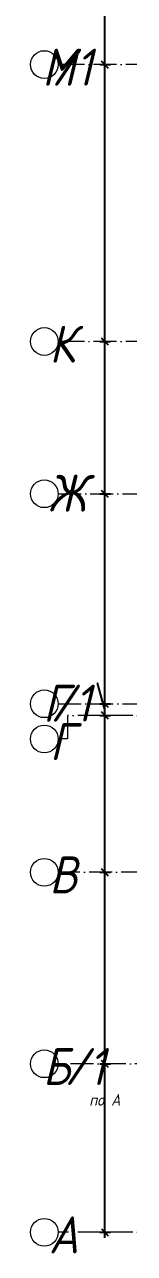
# Model space of a CAD drawing. Header units: millimetres. Extents: x -401725 to 250493, y 305116 to 802890.
# Drawn here: x -356020 to -353889, y 456739 to 483363 of the extents above; entities that cross this region are included whole.
import ezdxf

# ---------------------------------------------------------------- set-up
doc = ezdxf.new("R2010")
doc.units = ezdxf.units.MM
doc.linetypes.add('50_200_ШТРИХ_1Т_ш5_п1_п1_', pattern=[700, 500, -100, 0, -100])
for name, color, linetype, lineweight in [('A-____-____-DIMS', 7, 'Continuous', 9), ('A-____-NOTE-TEXT', 7, 'Continuous', 9), ('S-GRID-____-IDEN', 7, 'Continuous', 9), ('S-GRID-____-OTLN', 7, 'Continuous', 9), ('S-GRID-____-OTLN-1', 7, '50_200_ШТРИХ_1Т_ш5_п1_п1_', 9)]:
    doc.layers.add(name, color=color, linetype=linetype, lineweight=lineweight)
doc.styles.add('ISOCPEUR_I', font='isocpeui.ttf', dxfattribs={"width": 0.9, "height": 2.5})
doc.dimstyles.new('ISO-2_5_0_9К_БОЛЬШОЙ_ОСИ', dxfattribs={"dimscale": 304.8, "dimtxt": 248.995294, "dimasz": 0.492126, "dimexe": 0.393701, "dimexo": 0, "dimgap": 0, "dimtad": 1, "dimdec": 0, "dimzin": 0, "dimdsep": 46, "dimtxsty": 'ISOCPEUR_I', "dimblk1": 'OBLIQUE', "dimblk2": 'OBLIQUE', "dimsah": 1, "dimcen": 0.09, "dimdle": 0.393701, "dimazin": 0, "dimtfac": 1, "dimtdec": 4, "dimtix": 1, "dimtmove": 0, "dimatfit": 3, "dimfxl": 1, "dimtvp": 1, "dimtolj": 1, "dimtzin": 0, "dimarcsym": 2})
doc.dimstyles.new('ISO-2_5_0_9К_БОЛЬШОЙ_ОСИ_1', dxfattribs={"dimscale": 304.8, "dimtxt": 248.995294, "dimasz": 0.492126, "dimexe": 0.393701, "dimexo": 0, "dimgap": 0, "dimtad": 1, "dimdec": 0, "dimzin": 0, "dimdsep": 46, "dimtxsty": 'ISOCPEUR_I', "dimblk1": 'OBLIQUE', "dimblk2": 'OBLIQUE', "dimsah": 1, "dimcen": 0.09, "dimdle": 0.393701, "dimazin": 0, "dimtfac": 1, "dimtdec": 4, "dimtix": 1, "dimtmove": 1, "dimatfit": 3, "dimfxl": 1, "dimtvp": 1, "dimtolj": 1, "dimtzin": 0, "dimarcsym": 2})

# ---------------------------------------------------------------- blocks, each defined once
blk = doc.blocks.new('Ось сетки - Круг_Ø6_00__ISO-2_5_0_9K_-25732049-АР1_Кладочный план подвала в осях 1-64_А-ГГ')
at = {"layer": 'S-GRID-____-IDEN'}
blk.add_circle((0, 0), 3, dxfattribs=at)
blk = doc.blocks.new('_Oblique')
at = {"color": 0, "linetype": 'ByBlock', "lineweight": -2}
blk.add_line((-0.5, -0.5), (0.5, 0.5), dxfattribs=at)
blk = doc.blocks.new('*D8305')
at = {"layer": 'A-____-____-DIMS', "color": 0, "lineweight": -2, "transparency": 16777216}
for p, q in [((-354403, 457077), (-354403, 460967)), ((-354509, 460847), (-354283, 460847)), ((-354509, 457197), (-354283, 457197))]:
    blk.add_line(p, q, dxfattribs=at)
at = {"layer": 'Defpoints', "color": 0, "transparency": 16777216}
for p in [(-354509, 460847), (-354403, 460847), (-354509, 457197)]:
    blk.add_point(p, dxfattribs=at)
at = {"layer": 'A-____-____-DIMS', "color": 0, "lineweight": -2, "transparency": 16777216, "xscale": 150, "yscale": 150, "zscale": 150}
for p, rotation in [((-354403, 460847), 90), ((-354403, 457197), 270)]:
    blk.add_blockref('_Oblique', p, dxfattribs=dict(at, rotation=rotation))
at = {"layer": 'A-____-____-DIMS', "color": 0, "transparency": 16777216, "insert": (-354404, 459022), "char_height": 2.5, "width": 758.48, "attachment_point": 5, "rotation": 90, "style": 'ISOCPEUR_I'}
blk.add_mtext('\\A1;3650', dxfattribs=at)
blk = doc.blocks.new('*D8306')
at = {"layer": 'A-____-____-DIMS', "color": 0, "lineweight": -2, "transparency": 16777216}
for p, q in [((-354509, 464997), (-354283, 464997)), ((-354403, 460727), (-354403, 465117)), ((-354509, 460847), (-354283, 460847))]:
    blk.add_line(p, q, dxfattribs=at)
at = {"layer": 'Defpoints', "color": 0, "transparency": 16777216}
for p in [(-354509, 464997), (-354403, 464997), (-354509, 460847)]:
    blk.add_point(p, dxfattribs=at)
at = {"layer": 'A-____-____-DIMS', "color": 0, "lineweight": -2, "transparency": 16777216, "xscale": 150, "yscale": 150, "zscale": 150}
for p, rotation in [((-354403, 464997), 90), ((-354403, 460847), 270)]:
    blk.add_blockref('_Oblique', p, dxfattribs=dict(at, rotation=rotation))
at = {"layer": 'A-____-____-DIMS', "color": 0, "transparency": 16777216, "insert": (-354404, 462922), "char_height": 2.5, "width": 724, "attachment_point": 5, "rotation": 90, "style": 'ISOCPEUR_I'}
blk.add_mtext('\\A1;4150', dxfattribs=at)
blk = doc.blocks.new('*D8307')
at = {"layer": 'A-____-____-DIMS', "color": 0, "lineweight": -2, "transparency": 16777216}
for p, q in [((-354509, 468397), (-354283, 468397)), ((-354403, 464877), (-354403, 468517)), ((-354509, 464997), (-354283, 464997))]:
    blk.add_line(p, q, dxfattribs=at)
at = {"layer": 'Defpoints', "color": 0, "transparency": 16777216}
for p in [(-354509, 468397), (-354403, 468397), (-354509, 464997)]:
    blk.add_point(p, dxfattribs=at)
at = {"layer": 'A-____-____-DIMS', "color": 0, "lineweight": -2, "transparency": 16777216, "xscale": 150, "yscale": 150, "zscale": 150}
for p, rotation in [((-354403, 468397), 90), ((-354403, 464997), 270)]:
    blk.add_blockref('_Oblique', p, dxfattribs=dict(at, rotation=rotation))
at = {"layer": 'A-____-____-DIMS', "color": 0, "transparency": 16777216, "insert": (-354404, 466697), "char_height": 2.5, "width": 781.46, "attachment_point": 5, "rotation": 90, "style": 'ISOCPEUR_I'}
blk.add_mtext('\\A1;3400', dxfattribs=at)
blk = doc.blocks.new('*D8109')
at = {"layer": 'A-____-____-DIMS', "color": 0, "lineweight": -2, "transparency": 16777216}
for p, q in [((-354563, 469094), (-354567, 469094)), ((-354403, 468522), (-354563, 469094)), ((-354509, 468647), (-354283, 468647)), ((-354403, 468277), (-354403, 468767)), ((-354509, 468397), (-354283, 468397))]:
    blk.add_line(p, q, dxfattribs=at)
at = {"layer": 'Defpoints', "color": 0, "transparency": 16777216}
for p in [(-354509, 468647), (-354403, 468647), (-354509, 468397)]:
    blk.add_point(p, dxfattribs=at)
at = {"layer": 'A-____-____-DIMS', "color": 0, "lineweight": -2, "transparency": 16777216, "xscale": 150, "yscale": 150, "zscale": 150}
for p, rotation in [((-354403, 468647), 90), ((-354403, 468397), 270)]:
    blk.add_blockref('_Oblique', p, dxfattribs=dict(at, rotation=rotation))
at = {"layer": 'A-____-____-DIMS', "color": 0, "transparency": 16777216, "insert": (-354564, 468527), "char_height": 2.5, "width": 568.86, "attachment_point": 1, "rotation": 90, "line_spacing_factor": 1.149209, "style": 'ISOCPEUR_I'}
blk.add_mtext('\\A1;250', dxfattribs=at)
blk = doc.blocks.new('*D8110')
at = {"layer": 'A-____-____-DIMS', "color": 0, "lineweight": -2, "transparency": 16777216}
for p, q in [((-354509, 473197), (-354283, 473197)), ((-354403, 468527), (-354403, 473317)), ((-354509, 468647), (-354283, 468647))]:
    blk.add_line(p, q, dxfattribs=at)
at = {"layer": 'Defpoints', "color": 0, "transparency": 16777216}
for p in [(-354509, 473197), (-354403, 473197), (-354509, 468647)]:
    blk.add_point(p, dxfattribs=at)
at = {"layer": 'A-____-____-DIMS', "color": 0, "lineweight": -2, "transparency": 16777216, "xscale": 150, "yscale": 150, "zscale": 150}
for p, rotation in [((-354403, 473197), 90), ((-354403, 468647), 270)]:
    blk.add_blockref('_Oblique', p, dxfattribs=dict(at, rotation=rotation))
at = {"layer": 'A-____-____-DIMS', "color": 0, "transparency": 16777216, "insert": (-354404, 470922), "char_height": 2.5, "width": 781.46, "attachment_point": 5, "rotation": 90, "style": 'ISOCPEUR_I'}
blk.add_mtext('\\A1;4550', dxfattribs=at)
blk = doc.blocks.new('*D8111')
at = {"layer": 'A-____-____-DIMS', "color": 0, "lineweight": -2, "transparency": 16777216}
for p, q in [((-354403, 473077), (-354403, 476617)), ((-354509, 476497), (-354283, 476497)), ((-354509, 473197), (-354283, 473197))]:
    blk.add_line(p, q, dxfattribs=at)
at = {"layer": 'Defpoints', "color": 0, "transparency": 16777216}
for p in [(-354509, 476497), (-354403, 476497), (-354509, 473197)]:
    blk.add_point(p, dxfattribs=at)
at = {"layer": 'A-____-____-DIMS', "color": 0, "lineweight": -2, "transparency": 16777216, "xscale": 150, "yscale": 150, "zscale": 150}
for p, rotation in [((-354403, 476497), 90), ((-354403, 473197), 270)]:
    blk.add_blockref('_Oblique', p, dxfattribs=dict(at, rotation=rotation))
at = {"layer": 'A-____-____-DIMS', "color": 0, "transparency": 16777216, "insert": (-354404, 474847), "char_height": 2.5, "width": 758.48, "attachment_point": 5, "rotation": 90, "style": 'ISOCPEUR_I'}
blk.add_mtext('\\A1;3300', dxfattribs=at)
blk = doc.blocks.new('*D8112')
at = {"layer": 'A-____-____-DIMS', "color": 0, "lineweight": -2, "transparency": 16777216}
for p, q in [((-354509, 482497), (-354283, 482497)), ((-354403, 476377), (-354403, 482617)), ((-354509, 476497), (-354283, 476497))]:
    blk.add_line(p, q, dxfattribs=at)
at = {"layer": 'Defpoints', "color": 0, "transparency": 16777216}
for p in [(-354509, 482497), (-354403, 482497), (-354509, 476497)]:
    blk.add_point(p, dxfattribs=at)
at = {"layer": 'A-____-____-DIMS', "color": 0, "lineweight": -2, "transparency": 16777216, "xscale": 150, "yscale": 150, "zscale": 150}
for p, rotation in [((-354403, 482497), 90), ((-354403, 476497), 270)]:
    blk.add_blockref('_Oblique', p, dxfattribs=dict(at, rotation=rotation))
at = {"layer": 'A-____-____-DIMS', "color": 0, "transparency": 16777216, "insert": (-354404, 479497), "char_height": 2.5, "width": 758.48, "attachment_point": 5, "rotation": 90, "style": 'ISOCPEUR_I'}
blk.add_mtext('\\A1;6000', dxfattribs=at)
blk = doc.blocks.new('*D8113')
at = {"layer": 'A-____-____-DIMS', "color": 0, "lineweight": -2, "transparency": 16777216}
for p, q in [((-354509, 485497), (-354283, 485497)), ((-354403, 482377), (-354403, 485617)), ((-354509, 482497), (-354283, 482497))]:
    blk.add_line(p, q, dxfattribs=at)
at = {"layer": 'Defpoints', "color": 0, "transparency": 16777216}
for p in [(-354509, 485497), (-354403, 485497), (-354509, 482497)]:
    blk.add_point(p, dxfattribs=at)
at = {"layer": 'A-____-____-DIMS', "color": 0, "lineweight": -2, "transparency": 16777216, "xscale": 150, "yscale": 150, "zscale": 150}
for p, rotation in [((-354403, 485497), 90), ((-354403, 482497), 270)]:
    blk.add_blockref('_Oblique', p, dxfattribs=dict(at, rotation=rotation))
at = {"layer": 'A-____-____-DIMS', "color": 0, "transparency": 16777216, "insert": (-354404, 483997), "char_height": 2.5, "width": 758.48, "attachment_point": 5, "rotation": 90, "style": 'ISOCPEUR_I'}
blk.add_mtext('\\A1;3000', dxfattribs=at)

msp = doc.modelspace()

# ---------------------------------------------------------------- linework, layer by layer
at = {"layer": 'S-GRID-____-OTLN'}
for p, q in [((-355213.8729, 468396.983), (-355213.8729, 467885.3761)), ((-355213.8729, 467885.3761), (-355420.1134, 467885.3761))]:
    msp.add_line(p, q, dxfattribs=at)
at = {"layer": 'S-GRID-____-OTLN-1'}
for p, q in [((-324043.6041, 482496.983), (-355420.1134, 482496.983)), ((-324043.6041, 476496.983), (-355420.1134, 476496.983)), ((-355420.1134, 473196.983), (-324043.6041, 473196.983)), ((-355420.1134, 468646.983), (-326880.7425, 468646.983)), ((-246676.9366, 468396.983), (-355213.8729, 468396.983)), ((-260432.5559, 464996.983), (-355420.1134, 464996.983)), ((-246832.7496, 460846.983), (-355420.1134, 460846.983)), ((-246676.9366, 457196.983), (-355420.1134, 457196.983))]:
    msp.add_line(p, q, dxfattribs=at)

# ---------------------------------------------------------------- block references
at = {"layer": 'S-GRID-____-IDEN', "xscale": 99.99999999999993, "yscale": 99.99999999999993, "zscale": 99.99999999999993}
for p, rotation in [((-355720.1134, 482496.983), 89.9999999999998), ((-355720.1134, 476496.983), 89.9999999999998), ((-355720.1134, 473196.983), 269.9999999999996), ((-355720.1134, 468646.983), 269.9999999999996), ((-355720.1134, 467885.3761), 89.99999999999982), ((-355720.1134, 464996.983), 89.99999999999982), ((-355720.1134, 460846.983), 89.99999999999982), ((-355720.1134, 457196.983), 89.99999999999982)]:
    msp.add_blockref('Ось сетки - Круг_Ø6_00__ISO-2_5_0_9K_-25732049-АР1_Кладочный план подвала в осях 1-64_А-ГГ', p, dxfattribs=dict(at, rotation=rotation))

# ---------------------------------------------------------------- texts
at = {"layer": 'A-____-NOTE-TEXT', "char_height": 250, "attachment_point": 1, "style": 'ISOCPEUR_I'}
for s, insert, width in [('по', (-354742.9838, 460189.6731), 404.0505), ('\\fISOCPEUR|b0|i1|c204|p34|;\\W.9;А', (-354266.7338, 460189.6731), 252.531563)]:
    msp.add_mtext(s, dxfattribs=dict(at, insert=insert, width=width))
at = {"layer": 'S-GRID-____-IDEN', "char_height": 800, "attachment_point": 1, "style": 'ISOCPEUR_I'}
for s, insert, width in [('\\fISOCPEUR|b0|i1|c204|p34|;\\W.9;М', (-355766.0688, 482840.3125), 252.531562), ('/1', (-355557.7094, 482840.3125), 346.329), ('\\fISOCPEUR|b0|i1|c204|p34|;\\W.9;К', (-355611.2688, 476840.3125), 223.670812), ('\\fISOCPEUR|b0|i1|c204|p34|;\\W.9;Ж', (-355640.2778, 473610.8691), 281.392312), ('\\fISOCPEUR|b0|i1|c204|p34|;\\W.9;Г', (-355750.0778, 469060.8691), 202.02525), ('/1', (-355583.3903, 469060.8691), 346.329), ('\\fISOCPEUR|b0|i1|c204|p34|;\\W.9;Г', (-355602.2688, 468228.7056), 202.02525), ('\\fISOCPEUR|b0|i1|c204|p34|;\\W.9;В', (-355611.2688, 465340.3125), 223.670812), ('\\fISOCPEUR|b0|i1|c204|p34|;\\W.9;Б', (-355753.9188, 461190.3125), 223.670812), ('/1', (-355275.7557, 461187.5341), 346.329), ('\\fISOCPEUR|b0|i1|c204|p34|;\\W.9;А', (-355622.9688, 457540.3125), 252.531562)]:
    msp.add_mtext(s, dxfattribs=dict(at, insert=insert, width=width))

# ---------------------------------------------------------------- dimensions: what is measured, and where the dimension line sits
at = {"layer": 'A-____-____-DIMS'}
for base, p1, p2, override, picture, middle in [((-354402.7388, 485496.983), (-354508.8048, 482496.983), (-354508.8048, 485496.983), {"dimtxt": 400, "dimpost": '<>', "dimfxl": 3000}, '*D8113', (-354403.9888, 483996.983)), ((-354402.7388, 482496.983), (-354508.8048, 476496.983), (-354508.8048, 482496.983), {"dimtxt": 400, "dimpost": '<>', "dimfxl": 6000}, '*D8112', (-354403.9888, 479496.983)), ((-354402.7388, 476496.983), (-354508.8048, 473196.983), (-354508.8048, 476496.983), {"dimtxt": 400, "dimpost": '<>', "dimfxl": 3300}, '*D8111', (-354403.9888, 474846.983)), ((-354402.7388, 473196.983), (-354508.8048, 468646.983), (-354508.8048, 473196.983), {"dimtxt": 400, "dimpost": '<>', "dimfxl": 4550}, '*D8110', (-354403.9888, 470921.983)), ((-354402.7388, 468396.983), (-354508.8048, 464996.983), (-354508.8048, 468396.983), {"dimtxt": 400, "dimpost": '<>', "dimfxl": 3400}, '*D8307', (-354403.9888, 466696.983)), ((-354402.7388, 464996.983), (-354508.8048, 460846.983), (-354508.8048, 464996.983), {"dimtxt": 400, "dimpost": '<>', "dimfxl": 4150}, '*D8306', (-354403.9888, 462921.983)), ((-354402.7388, 460846.983), (-354508.8048, 457196.983), (-354508.8048, 460846.983), {"dimtxt": 400, "dimpost": '<>', "dimfxl": 3650}, '*D8305', (-354403.9888, 459021.983))]:
    dim = msp.add_linear_dim(base=base, p1=p1, p2=p2, angle=90, dimstyle='ISO-2_5_0_9К_БОЛЬШОЙ_ОСИ', override=override, dxfattribs=at)
    dim.commit()
    dim.dimension.update_dxf_attribs({"geometry": picture, "text_midpoint": middle})
dim = msp.add_linear_dim(base=(-354402.7388, 468646.983), p1=(-354508.8048, 468396.983), p2=(-354508.8048, 468646.983), angle=90, dimstyle='ISO-2_5_0_9К_БОЛЬШОЙ_ОСИ_1', override={"dimtxt": 400, "dimpost": '<>', "dimfxl": 250}, dxfattribs=at)
dim.commit()
dim.dimension.update_dxf_attribs({"geometry": '*D8109', "text_midpoint": (-354562.6861, 469093.8349), "dimtype": 160, "text_rotation": 90})

doc.saveas('drawing.dxf')
